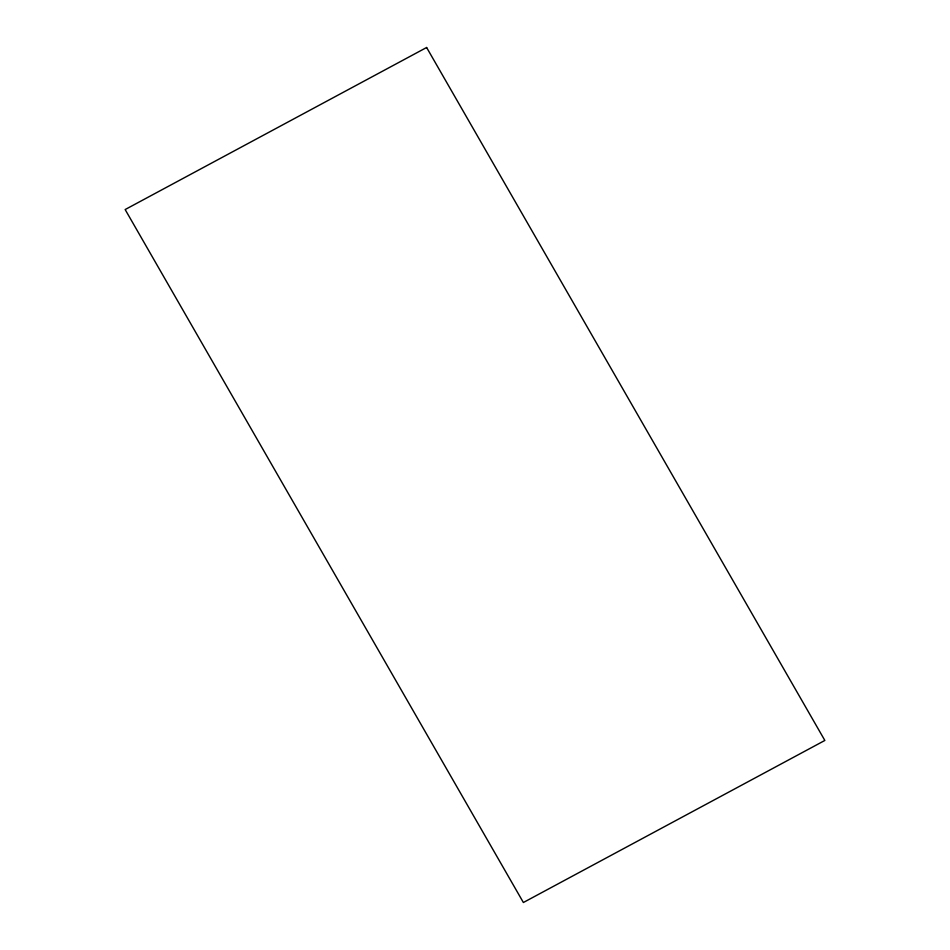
<?xml version="1.0" encoding="UTF-8"?>
<svg xmlns="http://www.w3.org/2000/svg" width="950" height="950" viewBox="0 0 950 950"><rect width="100%" height="100%" fill="white"/><g stroke="black" fill="none" stroke-linecap="round" stroke-linejoin="round"><path stroke-width="1.43" d="M426.621 47.5L125.151 209.546L523.379 902.5L824.849 740.454L426.621 47.5"/></g></svg>
